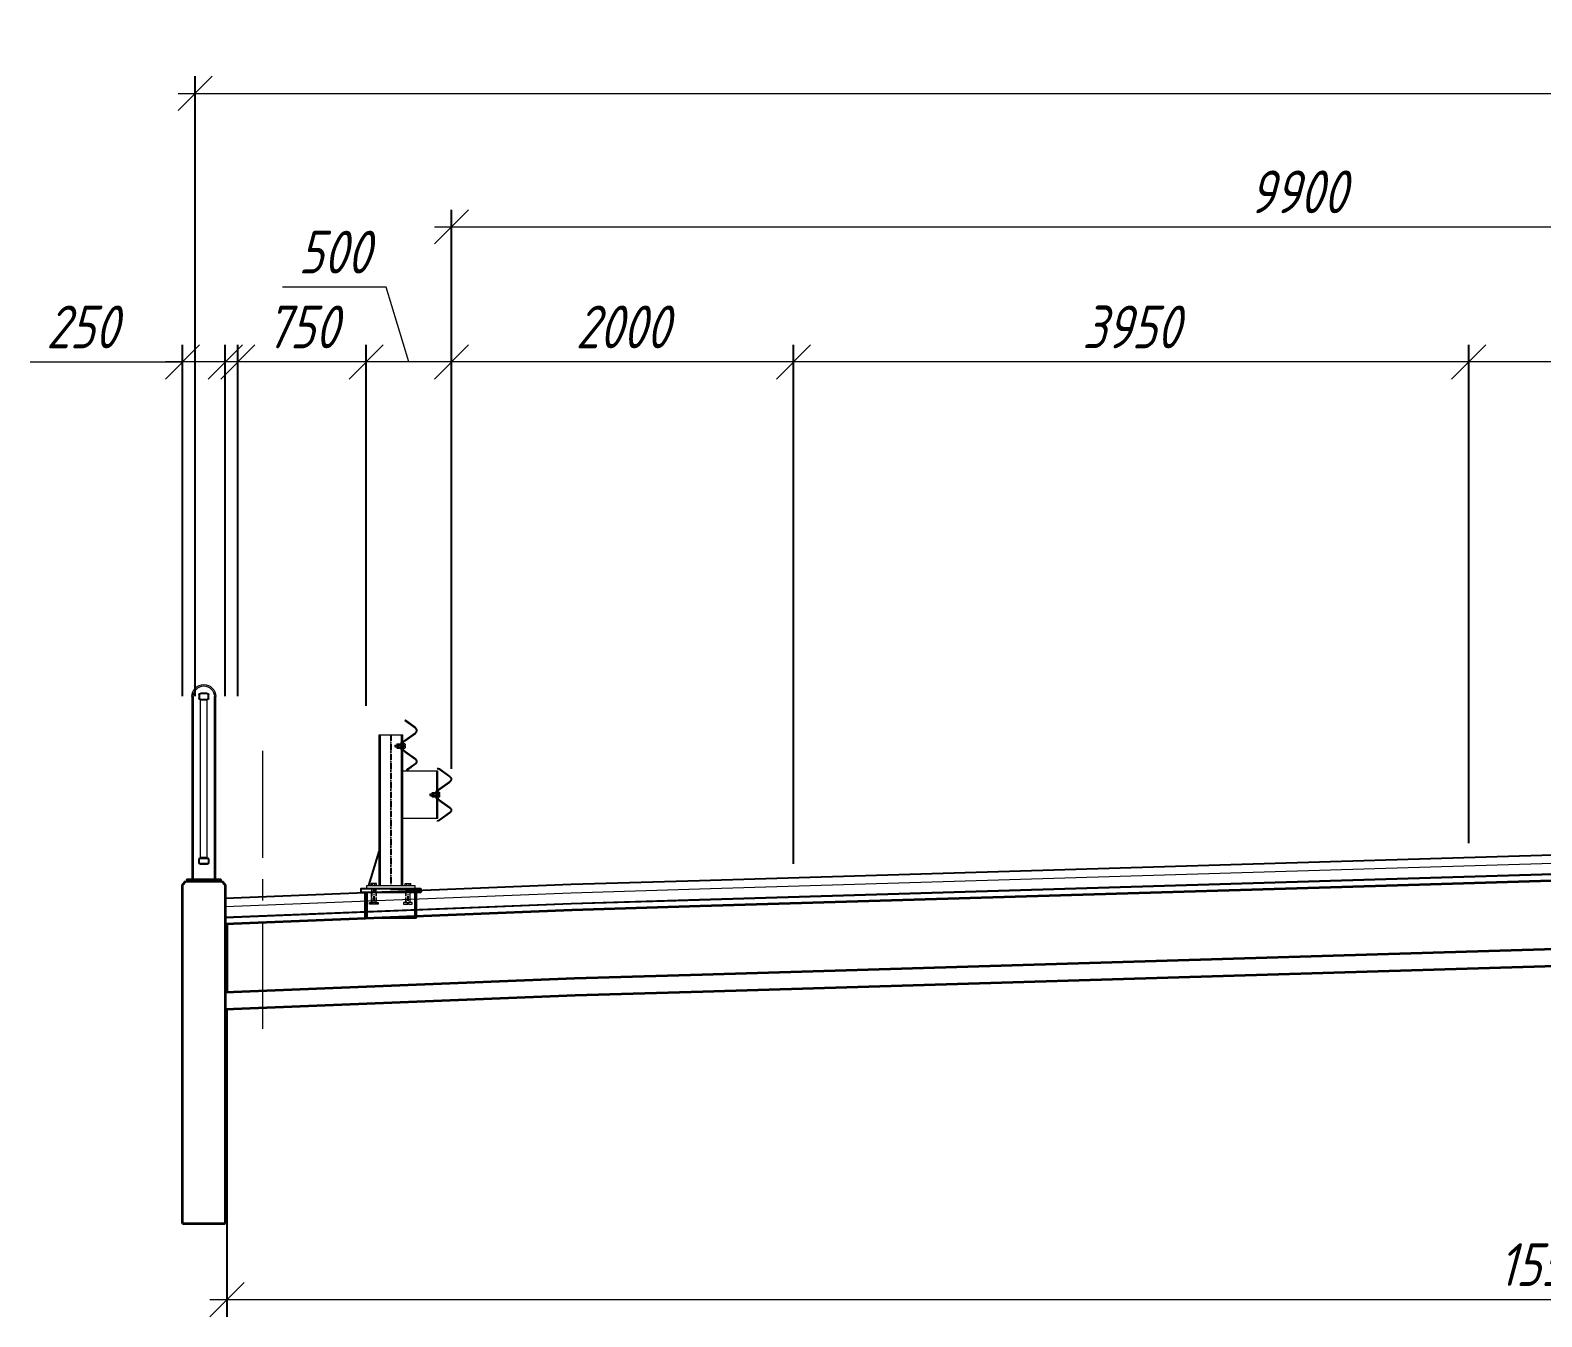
# Model space of a CAD drawing. Header units: millimetres. Extents: x 263685 to 14136308, y -2404013 to 2433772.
# Drawn here: x 6653157 to 6661998, y -194732 to -187210 of the extents above; entities that cross this region are included whole.
import ezdxf

# ---------------------------------------------------------------- set-up
doc = ezdxf.new("R2010")
doc.units = ezdxf.units.MM
for name, pattern in [('ACAD_ISO02W100', [15, 12, -3]), ('ACAD_ISO10W100', [18.5, 12, -3, 0.5, -3]), ('осевая', [2, 1.25, -0.25, 0.25, -0.25])]:
    doc.linetypes.add(name, pattern=pattern)
for name, color, linetype, lineweight in [('1-Бетон', 106, 'Continuous', 35), ('1-Металл', 4, 'Continuous', 30), ('1-Тонкая', 5, 'Continuous', 20), ('Б-Перила', 3, 'Continuous', 20), ('ИС_Ось', 3, 'осевая', 18), ('ИС_Размер', 3, 'Continuous', 18)]:
    doc.layers.add(name, color=color, linetype=linetype, lineweight=lineweight)
doc.layers.add('Красный поперечник', color=1, linetype='Continuous')
doc.styles.add('0', font='isocpeur.ttf', dxfattribs={"width": 0.8, "oblique": 15})
doc.dimstyles.new('М100', dxfattribs={"dimscale": 100, "dimtxt": 2.5, "dimasz": 2, "dimexe": 1, "dimexo": 1, "dimgap": 0.8, "dimtad": 1, "dimdec": 0, "dimzin": 0, "dimdsep": 46, "dimtxsty": '0', "dimblk": 'OBLIQUE', "dimcen": 0.09, "dimdle": 1, "dimclrd": 256, "dimclre": 256, "dimclrt": 256, "dimadec": 4, "dimazin": 0, "dimtfac": 1, "dimtdec": 0, "dimtmove": 1, "dimatfit": 2, "dimfxl": 1, "dimtolj": 1, "dimtzin": 0, "dimlwd": -1, "dimarcsym": 0})

# ---------------------------------------------------------------- blocks, each defined once
blk = doc.blocks.new('ПО')
at = {"layer": '1-Металл'}
blk.add_lwpolyline([(100, 0), (100, 10), (-100, 10), (-100, 0)], close=True, dxfattribs=at)
at = {"layer": 'Б-Перила'}
for p, q in [((-70, 10), (-70, 1080)), ((-62, 10), (-62, 1080)), ((-30, 1070), (-30, 1090)), ((-25, 1070), (-25, 1090)), ((-20, 1100), (20, 1100)), ((-20, 1095), (20, 1095)), ((20, 1065), (-20, 1065)), ((25, 1090), (25, 1070)), ((30, 1090), (30, 1070)), ((62, 1080), (62, 10)), ((70, 1080), (70, 10)), ((20, 1060), (-20, 1060)), ((-19.4, 138.3), (-19.4, 1060)), ((19.4, 138.3), (19.4, 1060)), ((-30, 128.3), (-30, 108.3)), ((-25, 128.3), (-25, 108.3)), ((20, 138.3), (-20, 138.3)), ((20, 133.3), (-20, 133.3)), ((-20, 103.3), (20, 103.3)), ((-20, 98.3), (20, 98.3)), ((-19.4, 138.3), (19.4, 138.3)), ((25, 108.3), (25, 128.3)), ((30, 108.3), (30, 128.3))]:
    blk.add_line(p, q, dxfattribs=at)
for centre, radius, start, end in [((0, 1080), 70, 90, 180), ((0, 1080), 70, 360, 90), ((0, 1080), 62, 90, 180), ((-20, 1090), 10, 90, 180), ((-20, 1070), 10, 180, 270), ((-20, 1090), 5, 90, 180), ((-20, 1070), 5, 180, 270), ((0, 1080), 62, 0, 90), ((20, 1090), 10, 0, 90), ((20, 1090), 5, 0, 90), ((20, 1070), 10, 270, 0), ((20, 1070), 5, 270, 0), ((-20, 128.3), 10, 90, 180), ((-20, 108.3), 10, 180, 270), ((-20, 128.3), 5, 90, 180), ((-20, 108.3), 5, 180, 270), ((20, 128.3), 10, 0, 90), ((20, 128.3), 5, 0, 90), ((20, 108.3), 10, 270, 0), ((20, 108.3), 5, 270, 0)]:
    blk.add_arc(centre, radius, start, end, dxfattribs=at)
blk = doc.blocks.new('БР09')
at = {"lineweight": 15}
for p, q in [((-782.6, 48.3), (-724.5, 90.9)), ((-722.2, -28.2), (-782.6, 14.5)), ((-780.3, 45.1), (-721.6, 88)), ((-719.9, -24.9), (-780.3, 17.8)), ((-708.9, -874.1), (-708.9, 6.2)), ((-568.9, 6.2), (-708.9, 6.2)), ((-701.6, -874.1), (-701.6, 6.2)), ((-576.2, 6.2), (-576.2, -874.1)), ((-568.9, 6.2), (-568.9, -874.1)), ((-712.9, -43.7), (-712.9, -74.5)), ((-699, -37.2), (-701.6, -37.2)), ((-701.6, -37.2), (-701.6, -81)), ((-701.6, -81), (-699, -81)), ((-699, -81), (-699, -37.2)), ((-684.4, -46.3), (-699, -46.3)), ((-688, -53.6), (-699, -53.6)), ((-688, -64.6), (-699, -64.6)), ((-684.4, -71.9), (-699, -71.9)), ((-684.4, -46.3), (-689.8, -46.3)), ((-684.4, -71.9), (-689.8, -71.9)), ((-683.4, -49.1), (-683.4, -69.1)), ((-683.4, -49.1), (-683.4, -69.1)), ((-675.2, -46.3), (-682.4, -46.3)), ((-675.2, -71.9), (-682.4, -71.9)), ((-674.3, -49.1), (-674.3, -69.1)), ((-662.4, -53.6), (-674.3, -53.6)), ((-662.4, -64.6), (-674.3, -64.6)), ((-662.4, -53.6), (-662.4, -64.6)), ((-722.2, -90), (-782.6, -132.7)), ((-782.6, -166.5), (-733.9, -202.1)), ((-719.9, -93.3), (-780.3, -136)), ((-780.3, -163.3), (-731.5, -198.9)), ((-984.6, -236.7), (-924.4, -192.7)), ((-982.3, -239.9), (-922.1, -195.9)), ((-910.9, -188.1), (-916.6, -189.2)), ((-910.1, -192), (-915.8, -193.1)), ((-910.9, -188.1), (-910.1, -192)), ((-708.9, -204.1), (-910.9, -204.1)), ((-910.9, -204.1), (-910.9, -484.1)), ((-906.9, -204.1), (-906.9, -484.1)), ((-924.2, -313.2), (-984.6, -270.5)), ((-921.8, -309.9), (-982.3, -267.2)), ((-914.9, -328.7), (-914.9, -359.5)), ((-924.2, -375), (-984.6, -417.7)), ((-921.8, -378.3), (-982.3, -421)), ((-984.6, -451.5), (-924.4, -495.5)), ((-982.3, -448.3), (-922.1, -492.3)), ((-916.6, -499), (-910.9, -500.1)), ((-915.8, -495.1), (-910.1, -496.2)), ((-910.9, -484.1), (-708.9, -484.1)), ((-910.9, -500.1), (-910.1, -496.2)), ((-754.9, -874.1), (-754.9, -864.1)), ((-722.9, -864.1), (-754.9, -864.1)), ((-754.9, -874.1), (-754.9, -864.1)), ((-728.9, -864.1), (-754.9, -864.1)), ((-738.9, -874.1), (-754.9, -874.1)), ((-722.9, -874.1), (-754.9, -874.1)), ((-745.9, -874.1), (-745.9, -864.1)), ((-745.9, -874.1), (-745.9, -864.1)), ((-745.9, -874.1), (-745.9, -864.1)), ((-745.9, -874.1), (-745.9, -864.1)), ((-731.9, -874.1), (-731.9, -864.1)), ((-731.9, -874.1), (-731.9, -864.1)), ((-731.9, -874.1), (-731.9, -864.1)), ((-731.9, -874.1), (-731.9, -864.1)), ((-731.9, -874.1), (-731.9, -864.1)), ((-731.9, -874.1), (-731.9, -864.1)), ((-731.9, -874.1), (-731.9, -864.1)), ((-731.9, -874.1), (-731.9, -864.1)), ((-731.9, -874.1), (-731.9, -864.1)), ((-731.9, -874.1), (-731.9, -864.1)), ((-724.9, -864.1), (-728.9, -864.1)), ((-722.9, -872.1), (-722.9, -864.1)), ((-722.9, -874.1), (-722.9, -866.1)), ((-722.9, -874.1), (-722.9, -866.1)), ((-722.9, -872.1), (-722.9, -866.1)), ((-722.9, -874.1), (-722.9, -866.1)), ((-722.9, -874.1), (-722.9, -866.1)), ((-554.9, -872.1), (-554.9, -864.1)), ((-554.9, -864.1), (-522.9, -864.1)), ((-554.9, -874.1), (-554.9, -866.1)), ((-554.9, -874.1), (-554.9, -866.1)), ((-554.9, -872.1), (-554.9, -866.1)), ((-554.9, -874.1), (-554.9, -866.1)), ((-554.9, -874.1), (-554.9, -866.1)), ((-554.9, -874.1), (-522.9, -874.1)), ((-552.9, -864.1), (-548.9, -864.1)), ((-548.9, -864.1), (-522.9, -864.1)), ((-545.9, -874.1), (-545.9, -864.1)), ((-545.9, -874.1), (-545.9, -864.1)), ((-545.9, -874.1), (-545.9, -864.1)), ((-545.9, -874.1), (-545.9, -864.1)), ((-545.9, -874.1), (-545.9, -864.1)), ((-545.9, -874.1), (-545.9, -864.1)), ((-545.9, -874.1), (-545.9, -864.1)), ((-545.9, -874.1), (-545.9, -864.1)), ((-545.9, -874.1), (-545.9, -864.1)), ((-545.9, -874.1), (-545.9, -864.1)), ((-538.9, -874.1), (-522.9, -874.1)), ((-531.9, -874.1), (-531.9, -864.1)), ((-531.9, -874.1), (-531.9, -864.1)), ((-531.9, -874.1), (-531.9, -864.1)), ((-531.9, -874.1), (-531.9, -864.1)), ((-522.9, -874.1), (-522.9, -864.1)), ((-522.9, -874.1), (-522.9, -864.1))]:
    blk.add_line(p, q, dxfattribs=at)
for p, q in [((-724.5, 90.9), (-721.6, 88)), ((-733.9, -202.1), (-731.5, -198.9))]:
    blk.add_line(p, q)
at = {"lineweight": 15, "ltscale": 5}
for p, q in [((-904.2, -322.2), (-906.9, -322.2)), ((-906.9, -322.2), (-906.9, -366)), ((-904.2, -366), (-904.2, -322.2)), ((-906.9, -366), (-904.2, -366))]:
    blk.add_line(p, q, dxfattribs=at)
at = {"color": 7, "lineweight": 15}
for p, q in [((-889.7, -331.3), (-904.2, -331.3)), ((-893.3, -338.6), (-904.2, -338.6)), ((-893.3, -349.6), (-904.2, -349.6)), ((-889.7, -331.3), (-895.1, -331.3)), ((-888.7, -334.1), (-888.7, -354.1)), ((-888.7, -334.1), (-888.7, -354.1)), ((-880.5, -331.3), (-887.7, -331.3)), ((-879.6, -334.1), (-879.6, -354.1)), ((-867.7, -338.6), (-879.6, -338.6)), ((-867.7, -349.6), (-879.6, -349.6)), ((-867.7, -338.6), (-867.7, -349.6)), ((-889.7, -356.9), (-904.2, -356.9)), ((-889.7, -356.9), (-895.1, -356.9)), ((-880.5, -356.9), (-887.7, -356.9))]:
    blk.add_line(p, q, dxfattribs=at)
at = {"linetype": 'Continuous'}
for p, q in [((-788.9, -1064.1), (-788.9, -914.1)), ((-779.2, -914.1), (-779.2, -1064.1)), ((-498.6, -914.1), (-498.6, -1064.1)), ((-488.9, -1064.1), (-488.9, -914.1)), ((-488.9, -1064.1), (-788.9, -1064.1))]:
    blk.add_line(p, q, dxfattribs=at)
at = {"color": 3, "linetype": 'ACAD_ISO02W100', "lineweight": 15, "ltscale": 2}
for p, q in [((-751.9, -894.1), (-751.9, -914.1)), ((-750.9, -914.1), (-750.9, -974.1)), ((-749.9, -894.1), (-749.9, -914.1)), ((-727.9, -894.1), (-727.9, -914.1)), ((-726.9, -914.1), (-726.9, -974.1)), ((-725.9, -894.1), (-725.9, -914.1)), ((-551.9, -894.1), (-551.9, -914.1)), ((-550.9, -914.1), (-550.9, -974.1)), ((-549.9, -894.1), (-549.9, -914.1)), ((-527.9, -894.1), (-527.9, -914.1)), ((-526.9, -914.1), (-526.9, -974.1)), ((-525.9, -894.1), (-525.9, -914.1))]:
    blk.add_line(p, q, dxfattribs=at)
at = {"linetype": 'ACAD_ISO10W100', "ltscale": 2.5}
for p, q in [((-738.9, -888.1), (-738.9, -985.8)), ((-538.9, -888.1), (-538.9, -985.8))]:
    blk.add_line(p, q, dxfattribs=at)
at = {"linetype": 'ACAD_ISO10W100', "ltscale": 3}
blk.add_lwpolyline([(-638.9, 6.2), (-638.9, -874.1)], dxfattribs=at)
at = {"lineweight": 15}
blk.add_lwpolyline([(-712.9, -44), (-716.4, -44, 0.414214), (-722.5, -50), (-722.5, -57), (-718.8, -57), (-718.8, -61.2), (-722.5, -61.2), (-722.5, -68.2, 0.414214), (-716.4, -74.2), (-712.9, -74.2), (-712.9, -44)], format="xyb", dxfattribs=at)
at = {"color": 7, "lineweight": 15}
blk.add_lwpolyline([(-914.9, -329), (-918.4, -329, 0.414214), (-924.4, -335), (-924.4, -342), (-920.8, -342), (-920.8, -346.2), (-924.4, -346.2), (-924.4, -353.2, 0.414214), (-918.4, -359.2), (-914.9, -359.2), (-914.9, -329)], format="xyb", dxfattribs=at)
blk.add_lwpolyline([(-568.9, -675.8), (-508.9, -874.1)])
at = {"lineweight": 15}
blk.add_lwpolyline([(-778.9, -894.1), (-498.9, -894.1), (-498.9, -874.1), (-778.9, -874.1)], close=True, dxfattribs=at)
at = {"linetype": 'Continuous'}
for points in [[(-638.9, -894.1), (-813.9, -894.1), (-813.9, -914.1), (-638.9, -914.1)], [(-638.9, -894.1), (-463.9, -894.1), (-463.9, -914.1), (-638.9, -914.1)]]:
    blk.add_lwpolyline(points, dxfattribs=at)
blk.add_lwpolyline([(-463.9, -914.1), (-813.9, -914.1), (-813.9, -894.1), (-463.9, -894.1)], close=True, dxfattribs=at)
at = {"color": 3, "linetype": 'ACAD_ISO02W100', "lineweight": 15, "ltscale": 2}
for points in [[(-752.9, -914.1), (-724.9, -914.1), (-724.9, -974.1), (-752.9, -974.1)], [(-524.9, -914.1), (-552.9, -914.1), (-552.9, -974.1), (-524.9, -974.1)], [(-763.9, -974.1), (-713.9, -974.1), (-713.9, -984.1), (-763.9, -984.1)], [(-513.9, -974.1), (-563.9, -974.1), (-563.9, -984.1), (-513.9, -984.1)]]:
    blk.add_lwpolyline(points, close=True, dxfattribs=at)
at = {"lineweight": 15}
for centre, radius, start, end in [((-771.9, 31.4), 20, 122.45319, 237.54681), ((-771.9, 31.4), 16, 122.45319, 237.54681), ((-732.9, -45.1), 20, 0, 57.54681), ((-732.9, -73.1), 20, 302.45319, 0), ((-732.9, -45.1), 24, 0, 57.54681), ((-732.9, -73.1), 24, 302.45319, 0), ((-771.9, -149.6), 20, 122.45319, 237.54681), ((-771.9, -149.6), 16, 122.45319, 237.54681), ((-973.9, -253.6), 20, 122.45319, 237.54681), ((-973.9, -253.6), 16, 122.45319, 237.54681), ((-912.6, -208.8), 20, 101.30993, 126.1874), ((-912.6, -208.8), 16, 101.30993, 126.1874), ((-934.9, -330.1), 20, 0, 57.54681), ((-934.9, -330.1), 24, 0, 57.54681), ((-912.6, -479.4), 20, 233.8126, 258.69007), ((-912.6, -479.4), 16, 233.8126, 258.69007), ((-752.9, -866.1), 2, 90, 180), ((-752.9, -872.1), 2, 180, 270), ((-747.9, -866.1), 2, 0, 90), ((-747.9, -872.1), 2, 270, 0), ((-743.9, -866.1), 2, 90, 180), ((-743.9, -872.1), 2, 180, 270), ((-733.9, -866.1), 2, 0, 90), ((-733.9, -872.1), 2, 270, 0), ((-729.9, -866.1), 2, 90, 180), ((-729.9, -872.1), 2, 180, 270), ((-724.9, -866.1), 2, 359.99962, 90), ((-724.9, -872.1), 2, 270, 0), ((-552.9, -866.1), 2, 90, 180.00038), ((-552.9, -872.1), 2, 180, 270), ((-547.9, -866.1), 2, 0, 90), ((-547.9, -872.1), 2, 270, 0), ((-543.9, -866.1), 2, 90, 180), ((-543.9, -872.1), 2, 180, 270), ((-533.9, -866.1), 2, 0, 90), ((-533.9, -872.1), 2, 270, 0), ((-529.9, -866.1), 2, 90, 180), ((-529.9, -872.1), 2, 180, 270), ((-524.9, -866.1), 2, 0, 90), ((-524.9, -872.1), 2, 270, 0)]:
    blk.add_arc(centre, radius, start, end, dxfattribs=at)
at = {"lineweight": 15, "ltscale": 0.2}
for centre, radius, start, end in [((-973.9, -434.6), 20, 122.45319, 237.54681), ((-973.9, -434.6), 16, 122.45319, 237.54681), ((-934.9, -358.1), 20, 302.45319, 0), ((-934.9, -358.1), 24, 302.45319, 0)]:
    blk.add_arc(centre, radius, start, end, dxfattribs=at)
at = {"lineweight": 15, "extrusion": (0, 0, -1)}
for centre, major_axis, start_param, end_param in [((-688, -49.1), (-3.23, 3.23), 2.356194, 3.926991), ((-688, -58.2), (3.23, 3.23), -0.785398, 0.785398), ((-688, -60.1), (-3.23, 3.23), 2.356194, 3.926991), ((-688, -69.2), (3.23, 3.23), -0.785398, 0.785398), ((-688, -49.2), (-3.23, 3.23), 1.691386, 2.356194), ((-688, -69.1), (3.23, 3.23), 0.785398, 1.450207), ((-678.8, -49.2), (3.23, 3.23), 3.926991, 4.5918), ((-678.8, -49.1), (-3.23, 3.23), 3.926991, 5.497787), ((-678.8, -58.2), (3.23, 3.23), 3.926991, 5.497787), ((-678.8, -60.1), (-3.23, 3.23), 3.926991, 5.497787), ((-678.8, -69.2), (3.23, 3.23), 3.926991, 5.497787), ((-678.8, -69.1), (-3.23, 3.23), 4.832978, 5.497787), ((-678.8, -49.1), (3.23, 3.23), 0.785398, 2.356194), ((-678.8, -58.2), (-3.23, 3.23), 0.785398, 2.356194), ((-678.8, -60.1), (3.23, 3.23), 0.785398, 2.356194), ((-678.8, -69.2), (-3.23, 3.23), 0.785398, 2.356194), ((-678.8, -49.2), (-3.23, 3.23), 1.691386, 2.356194), ((-678.8, -69.1), (3.23, 3.23), 0.785398, 1.450207)]:
    blk.add_ellipse(centre, major_axis=major_axis, ratio=1, start_param=start_param, end_param=end_param, dxfattribs=at)
at = {"color": 7, "lineweight": 15, "extrusion": (0, 0, -1)}
for centre, major_axis, start_param, end_param in [((-893.3, -334.1), (-3.23, 3.23), 2.356194, 3.926991), ((-893.3, -343.2), (3.23, 3.23), -0.785398, 0.785398), ((-893.3, -345.1), (-3.23, 3.23), 2.356194, 3.926991), ((-893.3, -354.2), (3.23, 3.23), -0.785398, 0.785398), ((-893.3, -334.2), (-3.23, 3.23), 1.691386, 2.356194), ((-884.1, -334.2), (3.23, 3.23), 3.926991, 4.5918), ((-884.1, -334.1), (-3.23, 3.23), 3.926991, 5.497787), ((-884.1, -343.2), (3.23, 3.23), 3.926991, 5.497787), ((-884.1, -345.1), (-3.23, 3.23), 3.926991, 5.497787), ((-884.1, -354.2), (3.23, 3.23), 3.926991, 5.497787), ((-884.1, -334.1), (3.23, 3.23), 0.785398, 2.356194), ((-884.1, -343.2), (-3.23, 3.23), 0.785398, 2.356194), ((-884.1, -345.1), (3.23, 3.23), 0.785398, 2.356194), ((-884.1, -354.2), (-3.23, 3.23), 0.785398, 2.356194), ((-884.1, -334.2), (-3.23, 3.23), 1.691386, 2.356194), ((-893.3, -354.1), (3.23, 3.23), 0.785398, 1.450207), ((-884.1, -354.1), (-3.23, 3.23), 4.832978, 5.497787), ((-884.1, -354.1), (3.23, 3.23), 0.785398, 1.450207)]:
    blk.add_ellipse(centre, major_axis=major_axis, ratio=1, start_param=start_param, end_param=end_param, dxfattribs=at)
blk = doc.blocks.new('_OBLIQUE')
at = {"color": 0, "linetype": 'ByBlock', "lineweight": -2}
blk.add_line((0.5, 0.5), (-0.5, -0.5), dxfattribs=at)
blk = doc.blocks.new('*D598')
at = {"layer": 'Defpoints', "color": 0, "linetype": 'Continuous', "transparency": 16777216}
for p in [(6685571.3, -187579.5), (6654121.6, -191203.4), (6685571.3, -191304.4)]:
    blk.add_point(p, dxfattribs=at)
at = {"layer": 'ИС_Размер', "lineweight": -2, "transparency": 16777216}
for p, q in [((6654121.6, -191103.4), (6654121.6, -187479.5)), ((6685571.3, -191204.4), (6685571.3, -187479.5))]:
    blk.add_line(p, q, dxfattribs=at)
at = {"layer": 'ИС_Размер', "transparency": 16777216}
blk.add_line((6654021.6, -187579.5), (6685671.3, -187579.5), dxfattribs=at)
at = {"layer": 'ИС_Размер', "linetype": 'Continuous', "transparency": 16777216, "xscale": 200, "yscale": 200, "zscale": 200, "rotation": 180}
blk.add_blockref('_OBLIQUE', (6654121.6, -187579.5), dxfattribs=at)
at = {"layer": 'ИС_Размер', "linetype": 'Continuous', "transparency": 16777216, "xscale": 200, "yscale": 200, "zscale": 200}
blk.add_blockref('_OBLIQUE', (6685571.3, -187579.5), dxfattribs=at)
at = {"layer": 'ИС_Размер', "linetype": 'Continuous', "transparency": 16777216, "insert": (6669846.4, -187374.5), "char_height": 250, "attachment_point": 5, "style": '0'}
blk.add_mtext('\\A1;31450', dxfattribs=at)
blk = doc.blocks.new('*D602')
at = {"layer": 'Defpoints', "color": 0, "linetype": 'Continuous', "transparency": 16777216}
for p in [(6661571.2, -189149.8), (6665521.2, -191936.7), (6661571.2, -192063.3)]:
    blk.add_point(p, dxfattribs=at)
at = {"layer": 'ИС_Размер', "lineweight": -2, "transparency": 16777216}
for p, q in [((6661571.2, -191963.3), (6661571.2, -189049.8)), ((6665521.2, -191836.7), (6665521.2, -189049.8))]:
    blk.add_line(p, q, dxfattribs=at)
at = {"layer": 'ИС_Размер', "transparency": 16777216}
blk.add_line((6665621.2, -189149.8), (6661471.2, -189149.8), dxfattribs=at)
at = {"layer": 'ИС_Размер', "linetype": 'Continuous', "transparency": 16777216, "xscale": 200, "yscale": 200, "zscale": 200, "rotation": 180}
blk.add_blockref('_OBLIQUE', (6661571.2, -189149.8), dxfattribs=at)
at = {"layer": 'ИС_Размер', "linetype": 'Continuous', "transparency": 16777216, "xscale": 200, "yscale": 200, "zscale": 200}
blk.add_blockref('_OBLIQUE', (6665521.2, -189149.8), dxfattribs=at)
at = {"layer": 'ИС_Размер', "linetype": 'Continuous', "transparency": 16777216, "insert": (6663546.2, -188944.8), "char_height": 250, "attachment_point": 5, "style": '0'}
blk.add_mtext('\\A1;3950', dxfattribs=at)
blk = doc.blocks.new('*D603')
at = {"layer": 'Defpoints', "color": 0, "linetype": 'Continuous', "transparency": 16777216}
for p in [(6657621.2, -189149.8), (6661571.2, -192063.3), (6657621.2, -192184.3)]:
    blk.add_point(p, dxfattribs=at)
at = {"layer": 'ИС_Размер', "lineweight": -2, "transparency": 16777216}
for p, q in [((6657621.2, -192084.3), (6657621.2, -189049.8)), ((6661571.2, -191963.3), (6661571.2, -189049.8))]:
    blk.add_line(p, q, dxfattribs=at)
at = {"layer": 'ИС_Размер', "transparency": 16777216}
blk.add_line((6661671.2, -189149.8), (6657521.2, -189149.8), dxfattribs=at)
at = {"layer": 'ИС_Размер', "linetype": 'Continuous', "transparency": 16777216, "xscale": 200, "yscale": 200, "zscale": 200, "rotation": 180}
blk.add_blockref('_OBLIQUE', (6657621.2, -189149.8), dxfattribs=at)
at = {"layer": 'ИС_Размер', "linetype": 'Continuous', "transparency": 16777216, "xscale": 200, "yscale": 200, "zscale": 200}
blk.add_blockref('_OBLIQUE', (6661571.2, -189149.8), dxfattribs=at)
at = {"layer": 'ИС_Размер', "linetype": 'Continuous', "transparency": 16777216, "insert": (6659596.2, -188944.8), "char_height": 250, "attachment_point": 5, "style": '0'}
blk.add_mtext('\\A1;3950', dxfattribs=at)
blk = doc.blocks.new('*D604')
at = {"layer": 'Defpoints', "color": 0, "linetype": 'Continuous', "transparency": 16777216}
for p in [(6655621.2, -189149.8), (6655621.2, -191629.2), (6657621.2, -192184.3)]:
    blk.add_point(p, dxfattribs=at)
at = {"layer": 'ИС_Размер', "lineweight": -2, "transparency": 16777216}
for p, q in [((6655621.2, -191529.2), (6655621.2, -189049.8)), ((6657621.2, -192084.3), (6657621.2, -189049.8))]:
    blk.add_line(p, q, dxfattribs=at)
at = {"layer": 'ИС_Размер', "transparency": 16777216}
blk.add_line((6657721.2, -189149.8), (6655521.2, -189149.8), dxfattribs=at)
at = {"layer": 'ИС_Размер', "linetype": 'Continuous', "transparency": 16777216, "xscale": 200, "yscale": 200, "zscale": 200, "rotation": 180}
blk.add_blockref('_OBLIQUE', (6655621.2, -189149.8), dxfattribs=at)
at = {"layer": 'ИС_Размер', "linetype": 'Continuous', "transparency": 16777216, "xscale": 200, "yscale": 200, "zscale": 200}
blk.add_blockref('_OBLIQUE', (6657621.2, -189149.8), dxfattribs=at)
at = {"layer": 'ИС_Размер', "linetype": 'Continuous', "transparency": 16777216, "insert": (6656621.2, -188944.8), "char_height": 250, "attachment_point": 5, "style": '0'}
blk.add_mtext('\\A1;2000', dxfattribs=at)
blk = doc.blocks.new('*D605')
at = {"layer": 'Defpoints', "color": 0, "transparency": 16777216}
for p in [(6654047.7, -189149.8), (6654047.7, -191203.4), (6654297.7, -191203.5)]:
    blk.add_point(p, dxfattribs=at)
at = {"layer": 'ИС_Размер', "lineweight": -2, "transparency": 16777216}
for p, q in [((6654047.7, -191103.4), (6654047.7, -189049.8)), ((6654297.7, -191103.5), (6654297.7, -189049.8))]:
    blk.add_line(p, q, dxfattribs=at)
at = {"layer": 'ИС_Размер', "transparency": 16777216}
for p, q in [((6653156.9, -189149.8), (6654047.7, -189149.8)), ((6654397.7, -189149.8), (6653947.7, -189149.8))]:
    blk.add_line(p, q, dxfattribs=at)
at = {"layer": 'ИС_Размер', "transparency": 16777216, "xscale": 200, "yscale": 200, "zscale": 200, "rotation": 180}
blk.add_blockref('_OBLIQUE', (6654047.7, -189149.8), dxfattribs=at)
at = {"layer": 'ИС_Размер', "transparency": 16777216, "xscale": 200, "yscale": 200, "zscale": 200}
blk.add_blockref('_OBLIQUE', (6654297.7, -189149.8), dxfattribs=at)
at = {"layer": 'ИС_Размер', "transparency": 16777216, "insert": (6653460.4, -188944.8), "char_height": 250, "attachment_point": 5, "style": '0'}
blk.add_mtext('\\A1;250', dxfattribs=at)
blk = doc.blocks.new('*D606')
at = {"layer": 'Defpoints', "color": 0, "transparency": 16777216}
for p in [(6655121.6, -189149.8), (6655121.6, -191259.8), (6655621.2, -191629.2)]:
    blk.add_point(p, dxfattribs=at)
at = {"layer": 'ИС_Размер', "transparency": 16777216}
for p, q in [((6655238.9, -188712.5), (6654631.9, -188712.5)), ((6655371.4, -189149.8), (6655238.9, -188712.5)), ((6655721.2, -189149.8), (6655021.6, -189149.8))]:
    blk.add_line(p, q, dxfattribs=at)
at = {"layer": 'ИС_Размер', "lineweight": -2, "transparency": 16777216}
for p, q in [((6655121.6, -191159.8), (6655121.6, -189049.8)), ((6655621.2, -191529.2), (6655621.2, -189049.8))]:
    blk.add_line(p, q, dxfattribs=at)
at = {"layer": 'ИС_Размер', "transparency": 16777216, "xscale": 200, "yscale": 200, "zscale": 200, "rotation": 180}
blk.add_blockref('_OBLIQUE', (6655121.6, -189149.8), dxfattribs=at)
at = {"layer": 'ИС_Размер', "transparency": 16777216, "xscale": 200, "yscale": 200, "zscale": 200}
blk.add_blockref('_OBLIQUE', (6655621.2, -189149.8), dxfattribs=at)
at = {"layer": 'ИС_Размер', "transparency": 16777216, "insert": (6654935.4, -188507.5), "char_height": 250, "attachment_point": 5, "style": '0'}
blk.add_mtext('\\A1;500', dxfattribs=at)
blk = doc.blocks.new('*D607')
at = {"layer": 'Defpoints', "color": 0, "transparency": 16777216}
for p in [(6654371.6, -189149.8), (6654371.6, -191203.5), (6655121.6, -191259.8)]:
    blk.add_point(p, dxfattribs=at)
at = {"layer": 'ИС_Размер', "lineweight": -2, "transparency": 16777216}
for p, q in [((6654371.6, -191103.5), (6654371.6, -189049.8)), ((6655121.6, -191159.8), (6655121.6, -189049.8))]:
    blk.add_line(p, q, dxfattribs=at)
at = {"layer": 'ИС_Размер', "transparency": 16777216}
blk.add_line((6655221.6, -189149.8), (6654271.6, -189149.8), dxfattribs=at)
at = {"layer": 'ИС_Размер', "transparency": 16777216, "xscale": 200, "yscale": 200, "zscale": 200, "rotation": 180}
blk.add_blockref('_OBLIQUE', (6654371.6, -189149.8), dxfattribs=at)
at = {"layer": 'ИС_Размер', "transparency": 16777216, "xscale": 200, "yscale": 200, "zscale": 200}
blk.add_blockref('_OBLIQUE', (6655121.6, -189149.8), dxfattribs=at)
at = {"layer": 'ИС_Размер', "transparency": 16777216, "insert": (6654746.6, -188944.8), "char_height": 250, "attachment_point": 5, "style": '0'}
blk.add_mtext('\\A1;750', dxfattribs=at)
blk = doc.blocks.new('*D608')
at = {"layer": 'Defpoints', "color": 0, "linetype": 'Continuous', "transparency": 16777216}
for p in [(6665521.2, -188360.1), (6655621.2, -191629.2), (6665521.2, -191936.7)]:
    blk.add_point(p, dxfattribs=at)
at = {"layer": 'ИС_Размер', "lineweight": -2, "transparency": 16777216}
for p, q in [((6655621.2, -191529.2), (6655621.2, -188260.1)), ((6665521.2, -191836.7), (6665521.2, -188260.1))]:
    blk.add_line(p, q, dxfattribs=at)
at = {"layer": 'ИС_Размер', "transparency": 16777216}
blk.add_line((6655521.2, -188360.1), (6665621.2, -188360.1), dxfattribs=at)
at = {"layer": 'ИС_Размер', "linetype": 'Continuous', "transparency": 16777216, "xscale": 200, "yscale": 200, "zscale": 200, "rotation": 180}
blk.add_blockref('_OBLIQUE', (6655621.2, -188360.1), dxfattribs=at)
at = {"layer": 'ИС_Размер', "linetype": 'Continuous', "transparency": 16777216, "xscale": 200, "yscale": 200, "zscale": 200}
blk.add_blockref('_OBLIQUE', (6665521.2, -188360.1), dxfattribs=at)
at = {"layer": 'ИС_Размер', "linetype": 'Continuous', "transparency": 16777216, "insert": (6660571.2, -188155.1), "char_height": 250, "attachment_point": 5, "style": '0'}
blk.add_mtext('\\A1;9900', dxfattribs=at)
blk = doc.blocks.new('*D752')
at = {"layer": 'Defpoints', "color": 0, "linetype": 'Continuous', "transparency": 16777216}
for p in [(6669822.4, -192448.1), (6654307.4, -192833.9), (6669822.4, -194631.8)]:
    blk.add_point(p, dxfattribs=at)
at = {"layer": 'ИС_Размер', "lineweight": -2, "transparency": 16777216}
for p, q in [((6669822.4, -192548.1), (6669822.4, -194731.8)), ((6654307.4, -192933.9), (6654307.4, -194731.8))]:
    blk.add_line(p, q, dxfattribs=at)
at = {"layer": 'ИС_Размер', "transparency": 16777216}
blk.add_line((6654207.4, -194631.8), (6669922.4, -194631.8), dxfattribs=at)
at = {"layer": 'ИС_Размер', "linetype": 'Continuous', "transparency": 16777216, "xscale": 200, "yscale": 200, "zscale": 200, "rotation": 180}
blk.add_blockref('_OBLIQUE', (6654307.4, -194631.8), dxfattribs=at)
at = {"layer": 'ИС_Размер', "linetype": 'Continuous', "transparency": 16777216, "xscale": 200, "yscale": 200, "zscale": 200}
blk.add_blockref('_OBLIQUE', (6669822.4, -194631.8), dxfattribs=at)
at = {"layer": 'ИС_Размер', "linetype": 'Continuous', "transparency": 16777216, "insert": (6662064.9, -194426.8), "char_height": 250, "attachment_point": 5, "style": '0'}
blk.add_mtext('\\A1;15515', dxfattribs=at)

msp = doc.modelspace()

# ---------------------------------------------------------------- linework, layer by layer
at = {"layer": '1-Бетон'}
for p, q in [((6654047.3736, -192205.8844), (6654067.3736, -192185.8844)), ((6654047.3736, -194185.8844), (6654047.3736, -192205.8844)), ((6654067.3736, -192185.8844), (6654277.3736, -192185.8844)), ((6654277.3736, -192185.8844), (6654297.3736, -192206.0115)), ((6654297.3736, -192206.0115), (6654297.3736, -194185.8844)), ((6654307.3736, -192433.5573), (6654307.3736, -192833.8772)), ((6654047.3736, -194185.8844), (6654297.3736, -194185.8844))]:
    msp.add_line(p, q, dxfattribs=at)
for points in [[(6654297.3736, -192433.9573), (6656326.8478, -192352.7784), (6657076.0991, -192330.3008), (6661026.0991, -192211.8008), (6665976.0991, -192063.3008), (6667876.0991, -192006.3008), (6668976.0991, -191973.3008), (6673926.0991, -191824.8008), (6677876.0991, -191706.3008), (6681626.0991, -191593.8008), (6682376.0991, -191571.3008), (6685397.3736, -191480.6626)], [(6654297.3736, -192834.2772), (6656340.8391, -192752.5386), (6657088.0937, -192730.121), (6661038.0937, -192611.621), (6665988.0937, -192463.121), (6667888.0937, -192406.121), (6668988.0937, -192373.121), (6673938.0937, -192224.621), (6677888.0937, -192106.121), (6681638.0937, -191993.621), (6682388.0937, -191971.121), (6685397.3736, -191880.8426)], [(6654297.3736, -192934.3572), (6656344.3369, -192852.4786), (6657091.0923, -192830.076), (6661041.0923, -192711.576), (6665991.0923, -192563.076), (6667891.0923, -192506.076), (6668991.0923, -192473.076), (6673941.0923, -192324.576), (6677891.0923, -192206.076), (6681641.0923, -192093.576), (6682391.0923, -192071.076), (6685397.3736, -191980.8875)]]:
    msp.add_lwpolyline(points, dxfattribs=at)
at = {"layer": '1-Тонкая'}
for points in [[(6654297.3736, -192333.8374), (6656321.6011, -192252.8683), (6657071.6011, -192230.3683), (6661021.6011, -192111.8683), (6665971.6011, -191963.3683), (6667871.6011, -191906.3683), (6668971.6011, -191873.3683), (6673921.6011, -191724.8683), (6677871.6011, -191606.3683), (6681621.6011, -191493.8683), (6682371.6011, -191471.3683), (6685397.3736, -191380.5951)], [(6654297.3736, -192393.8374), (6656321.6011, -192312.8683), (6657071.6011, -192290.3683), (6661021.6011, -192171.8683), (6665971.6011, -192023.3683), (6667871.6011, -191966.3683), (6668971.6011, -191933.3683), (6673921.6011, -191784.8683), (6677871.6011, -191666.3683), (6681621.6011, -191553.8683), (6682371.6011, -191531.3683), (6685397.3736, -191440.5951)], [(6654297.3736, -192398.8374), (6656321.6011, -192317.8683), (6657071.6011, -192295.3683), (6661021.6011, -192176.8683), (6665971.6011, -192028.3683), (6667871.6011, -191971.3683), (6668971.6011, -191938.3683), (6673921.6011, -191789.8683), (6677871.6011, -191671.3683), (6681621.6011, -191558.8683), (6682371.6011, -191536.3683), (6685397.3736, -191445.5951)]]:
    msp.add_lwpolyline(points, dxfattribs=at)
at = {"layer": 'ИС_Ось', "ltscale": 500, "elevation": 0}
msp.add_lwpolyline([(6654517.7295, -193047.9833), (6654517.7295, -191373.64)], dxfattribs=at)
at = {"layer": 'Красный поперечник'}
msp.add_lwpolyline([(6654297.3736, -192283.8374), (6656321.6011, -192202.8683), (6657071.6011, -192180.3683), (6661021.6011, -192061.8683), (6665971.6011, -191913.3683), (6667871.6011, -191856.3683), (6668971.6011, -191823.3683), (6673921.6011, -191674.8683), (6677871.6011, -191556.3683), (6681621.6011, -191443.8683), (6682371.6011, -191421.3683), (6685397.3736, -191330.5951)], dxfattribs=at)

# ---------------------------------------------------------------- block references
at = {"xscale": -1}
msp.add_blockref('БР09', (6654627.3028, -191335.6584), dxfattribs=at)
at = {"layer": 'ИС_Размер', "linetype": 'Continuous', "xscale": -1}
msp.add_blockref('ПО', (6654172.3736, -192185.8844), dxfattribs=at)

# ---------------------------------------------------------------- dimensions: what is measured, and where the dimension line sits
at = {"layer": 'ИС_Размер', "linetype": 'Continuous'}
dim = msp.add_linear_dim(base=(6685571.2584, -187579.4653), p1=(6654121.5524, -191203.3572), p2=(6685571.2584, -191304.3741), dimstyle='М100', dxfattribs=at)
dim.commit()
dim.dimension.update_dxf_attribs({"geometry": '*D598', "text_midpoint": (6669846.4054, -187374.4653)})
for base, p1, p2, picture, middle in [((6665521.1965, -188360.1119), (6655621.1965, -191629.235), (6665521.1965, -191936.6749), '*D608', (6660571.1965, -188155.1119)), ((6655621.1965, -189149.8482), (6657621.1965, -192184.3449), (6655621.1965, -191629.235), '*D604', (6656621.1965, -188944.8482)), ((6657621.1965, -189149.8482), (6661571.1965, -192063.3349), (6657621.1965, -192184.3449), '*D603', (6659596.1965, -188944.8482)), ((6661571.1965, -189149.8482), (6665521.1965, -191936.6749), (6661571.1965, -192063.3349), '*D602', (6663546.1965, -188944.8482))]:
    dim = msp.add_linear_dim(base=base, p1=p1, p2=p2, angle=180, dimstyle='М100', dxfattribs=at)
    dim.commit()
    dim.dimension.update_dxf_attribs({"geometry": picture, "text_midpoint": middle})
at = {"layer": 'ИС_Размер'}
dim = msp.add_linear_dim(base=(6655121.5524, -189149.8482), p1=(6655621.1965, -191629.235), p2=(6655121.5524, -191259.758), angle=180, dimstyle='М100', dxfattribs=at)
dim.commit()
dim.dimension.update_dxf_attribs({"geometry": '*D606', "text_midpoint": (6655158.8744, -188712.5322), "dimtype": 160})
dim = msp.add_linear_dim(base=(6654047.7273, -189149.8482), p1=(6654297.7273, -191203.4843), p2=(6654047.7273, -191203.3572), dimstyle='М100', dxfattribs=at)
dim.commit()
dim.dimension.update_dxf_attribs({"geometry": '*D605', "text_midpoint": (6653460.4129, -189369.4534), "dimtype": 160})
dim = msp.add_linear_dim(base=(6654371.5524, -189149.8482), p1=(6655121.5524, -191259.758), p2=(6654371.5524, -191203.4843), angle=180, dimstyle='М100', dxfattribs=at)
dim.commit()
dim.dimension.update_dxf_attribs({"geometry": '*D607', "text_midpoint": (6654746.5524, -188944.8482)})
at = {"layer": 'ИС_Размер', "linetype": 'Continuous'}
dim = msp.add_linear_dim(base=(6669822.3736, -194631.8297), p1=(6654307.3736, -192833.8772), p2=(6669822.3736, -192448.1375), dimstyle='М100', override={"dimrnd": 5}, dxfattribs=at)
dim.commit()
dim.dimension.update_dxf_attribs({"geometry": '*D752', "text_midpoint": (6662064.8736, -194426.8297)})

doc.saveas('drawing.dxf')
